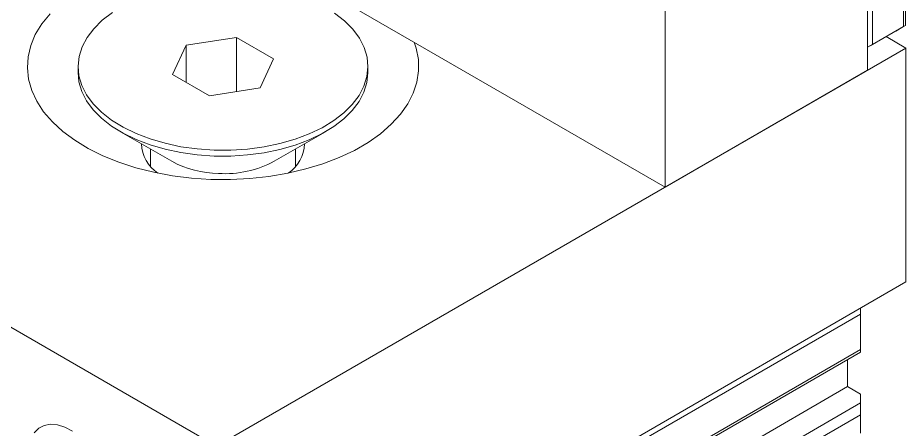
# Model space of a CAD drawing. Header units: millimetres. Extents: x 2 to 278, y 1 to 215.
# Drawn here: x 234.65 to 251, y 169.56 to 177.12 of the extents above; entities that cross this region are included whole.
import ezdxf

# ---------------------------------------------------------------- set-up
doc = ezdxf.new("R2010")
doc.units = ezdxf.units.MM

msp = doc.modelspace()

# ---------------------------------------------------------------- linework, layer by layer
at = {"color": 7, "linetype": 'Continuous', "lineweight": 0}
for p, q in [((250.28493229, 190.79954801), (250.28493229, 176.15624945)), ((250.98395105, 176.98165863), (250.98395105, 190.32783164)), ((250.94489862, 176.95911932), (250.94489862, 190.24151653)), ((250.37921319, 189.91495328), (250.37921319, 176.63255608)), ((246.56083657, 188.64967332), (246.56083657, 174.00637476)), ((246.56083657, 174.00637476), (234.58716175, 180.9186301)), ((250.80347726, 176.87743428), (250.28493229, 176.57808464)), ((250.37921319, 176.63255608), (250.94489862, 176.95911932)), ((250.94489862, 176.95910163), (250.80347726, 176.87743428)), ((238.67815733, 176.76085077), (237.74869477, 176.617078)), ((239.35857115, 176.36805624), (238.67815733, 176.76085077)), ((238.67815733, 175.76476375), (238.67815733, 176.76085077)), ((250.62667949, 176.7753711), (250.99203907, 176.56445351)), ((237.74869477, 176.617078), (237.49964603, 176.08051068)), ((237.74869477, 175.9367379), (237.74869477, 176.617078)), ((250.99203907, 176.56445351), (238.31125746, 169.2439941)), ((250.99203907, 172.26400523), (250.99203907, 176.56445351)), ((239.10952241, 175.83148892), (239.35857115, 176.36805624)), ((235.76244192, 176.22428346), (235.76244192, 176.11541135)), ((241.09577526, 176.11541135), (241.09577526, 176.22428346)), ((238.31125746, 169.2439941), (226.33758263, 176.15624945)), ((237.49964603, 176.08051068), (238.18005985, 175.68771615)), ((250.28493229, 176.15624945), (246.56083657, 174.00637476)), ((238.18005985, 175.68771615), (239.10952241, 175.83148892)), ((236.54318412, 175.02704411), (237.48614635, 174.48250665)), ((239.37207083, 174.48250665), (240.31503306, 175.02704411)), ((237.09577526, 174.70793634), (237.09577526, 174.38874633)), ((239.76244192, 174.38874633), (239.76244192, 174.70793634)), ((250.99203907, 172.26400523), (238.31125746, 164.94354583)), ((250.15529604, 171.67209166), (250.15529604, 171.78095858)), ((250.15529604, 171.67209166), (238.65302574, 165.03197235)), ((250.15529604, 171.01885901), (250.15529604, 171.67209166)), ((238.59778643, 164.30174924), (250.15529604, 170.97375752)), ((238.65302574, 164.3787397), (250.15529604, 171.01885901)), ((250.15529604, 170.97375752), (250.15529604, 171.01885901)), ((249.91959378, 170.33834198), (249.91959378, 170.8376895)), ((249.91959378, 170.33834198), (237.94591896, 163.42608663)), ((250.15529604, 170.20227396), (249.91959378, 170.33834198)), ((250.15529604, 170.03899234), (250.15529604, 170.20227396)), ((238.46446393, 163.29001861), (250.15529604, 170.03899234)), ((250.15529604, 169.82126582), (250.15529604, 170.03899234)), ((250.15529604, 169.82126582), (238.65302574, 163.18114651)), ((250.15529604, 169.4849111), (250.15529604, 169.82126582))]:
    msp.add_line(p, q, dxfattribs=at)
at = {"color": 7, "linetype": 'Continuous', "lineweight": 0, "flags": 128}
for points in [[(241.94492747, 176.67108236), (241.98193411, 176.55962293), (242.02211709, 176.35374265), (242.02659113, 176.14657574), (241.99531177, 175.94018113), (241.92858988, 175.73661006), (241.82708858, 175.5378857), (241.69181662, 175.34598307), (241.52411841, 175.16280939), (241.3256606, 174.99018511), (241.09841555, 174.82982586), (240.84464173, 174.68332535), (240.56686126, 174.55213958), (240.26783484, 174.43757232), (239.95053433, 174.3407622), (239.61811321, 174.26267137), (239.27387523, 174.20407591), (238.92124158, 174.16555819), (238.56371689, 174.147501), (238.2048544, 174.15008381), (237.84822065, 174.17328094), (237.49736003, 174.21686186), (237.15575954, 174.28039344), (236.82681417, 174.36324427), (236.51379311, 174.46459095), (236.21980733, 174.58342624), (235.94777857, 174.7185691), (235.70041039, 174.86867643), (235.48016123, 175.0322564), (235.28922004, 175.20768326), (235.12948447, 175.39321355), (235.00254205, 175.58700339), (234.90965438, 175.78712681), (234.85174463, 175.99159488), (234.82938834, 176.19837552), (234.84280768, 176.40541364), (234.89186929, 176.61065161), (234.97608557, 176.81204968), (235.09461955, 177.00760626), (235.24629317, 177.19537783)], [(236.39301043, 177.21839492), (236.20686137, 177.07521581), (236.05076439, 176.92052929), (235.92683044, 176.75642725), (235.8367355, 176.58512887), (235.78169797, 176.40895068), (235.76246212, 176.23027518), (235.77928809, 176.05151865), (235.83194834, 175.87509847), (235.91973073, 175.70340042), (236.04144814, 175.53874642), (236.19545457, 175.38336313), (236.37966734, 175.23935184), (236.59159528, 175.10866007), (236.82837244, 174.99305518), (237.08679681, 174.89410055), (237.36337364, 174.81313436), (237.65436271, 174.75125154), (237.95582889, 174.70928896), (238.26369536, 174.68781407)], [(238.26369536, 174.68781407), (238.57379877, 174.68711729), (238.88194549, 174.70720805), (239.18396836, 174.74781466), (239.47578306, 174.80838797), (239.75344327, 174.88810884), (240.01319414, 174.98589917), (240.25152296, 175.10043654), (240.46520675, 175.230172), (240.65135581, 175.37335111), (240.80745279, 175.52803763), (240.93138674, 175.69213967), (241.02148168, 175.86343805), (241.07651921, 176.03961624), (241.09575506, 176.21829174), (241.07892909, 176.39704827), (241.02626884, 176.57346845), (240.93848645, 176.7451665), (240.81676904, 176.90982051), (240.66276261, 177.06520379), (240.47854984, 177.20921508)], [(235.76244192, 176.11541135), (235.77928809, 175.94264654), (235.83194834, 175.76622636), (235.91973073, 175.59452831), (236.04144814, 175.42987431), (236.19545457, 175.27449102), (236.37966734, 175.13047973), (236.59159528, 174.99978796), (236.82837244, 174.88418308), (237.08679681, 174.78522844), (237.36337364, 174.70426226), (237.65436271, 174.64237944), (237.95582889, 174.60041685), (238.26369536, 174.57894196)], [(238.26369536, 174.57894196), (238.57379877, 174.57824518), (238.88194549, 174.59833595), (239.18396836, 174.63894255), (239.47578306, 174.69951586), (239.75344327, 174.77923673), (240.01319414, 174.87702707), (240.25152296, 174.99156443), (240.46520675, 175.12129989), (240.65135581, 175.264479), (240.80745279, 175.41916552), (240.93138674, 175.58326757), (241.02148168, 175.75456594), (241.07651921, 175.93074414), (241.09575506, 176.10941964), (241.09577526, 176.11541135)], [(235.65914834, 169.52209044), (235.51984271, 169.59528541), (235.38389288, 169.63793567), (235.25566837, 169.64867041), (235.13929044, 169.6271446), (235.03849956, 169.57405009), (234.95653523, 169.4910934)]]:
    msp.add_lwpolyline(points, dxfattribs=at)
at = {"color": 7, "linetype": 'Continuous', "lineweight": 0}
for centre, radius, start, end in [((237.5986599, 174.82397529), 0.66950621, 181.711110214, 236.676565288), ((239.24688572, 174.83105539), 0.68241641, 303.885856948, 357.726467549), ((238.36548989, 176.09526798), 1.83691159, 241.398972816, 269.404611324), ((238.46639568, 176.16884114), 1.91415033, 266.405902235, 298.238792353)]:
    msp.add_arc(centre, radius, start, end, dxfattribs=at)
for centre, start_param, end_param in [((250.85061771, 176.90467442), 5.497746514, 7.0685428391), ((250.28493229, 176.57811118), 0.7853575283, 1.5707556948)]:
    msp.add_ellipse(centre, major_axis=(0.13333333, 0.07698421), ratio=0.0000703729, start_param=start_param, end_param=end_param, dxfattribs=at)

doc.saveas('drawing.dxf')
